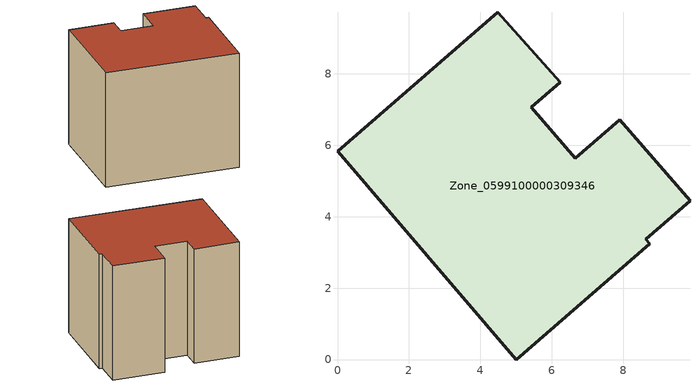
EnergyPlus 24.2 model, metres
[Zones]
Zone_0599100000309346
 floor ground (C_G): 6.66,5.64 7.9,6.72 9.87,4.45 8.63,3.37 8.74,3.24 5,0 0,5.84 4.48,9.72 6.23,7.77 5.42,7.07 z0
 wall outside (C_F): 5,0 8.74,3.24 8.63,3.37 9.87,4.45 7.9,6.72 6.66,5.64 5.42,7.07 6.23,7.77 4.48,9.72 0,5.84 5,0 z0:6.8
 roof outside (C_R): 4.48,9.72 0,5.84 5,0 8.74,3.24 8.63,3.37 9.87,4.45 7.9,6.72 6.66,5.64 5.42,7.07 6.23,7.77 z6.8
[BUILDING]
Pand.0599100000309346: North Axis=0; Terrain=City; Loads Convergence Tolerance Value=0.04; Temperature Convergence Tolerance Value=0.4; Solar Distribution=FullExterior; Maximum Number of Warmup Days=25; Minimum Number of Warmup Days=1
[Site:Location]
Rotterdam.The.Hague.AP_ZH_NLD Design_Conditions: Latitude=51.96; Longitude=4.45; Time Zone=1; Elevation=-4.5
[SITE:GROUNDTEMPERATURE:BUILDINGSURFACE]
18, 18, 18, 18, 18, 18, 18, 18, 18, 18, 18, 18
[MATERIAL] Thermal Absorptance=0.9; Solar Absorptance=0.7; Visible Absorptance=0.7
Name | Roughness | Thickness | Conductivity | Density | Specific Heat
G.TI.1946 | MediumSmooth | 0.15 | 1 | 540 | 1210
F.TI.1946 | Rough | 0.3 | 0.857143 | 1920 | 840
R.TI.1946 | MediumRough | 0.2 | 0.1 | 1500 | 1000
[CONSTRUCTION]
C_G: G.TI.1946
C_F: F.TI.1946
C_R: R.TI.1946
[ZONE]
Zone_0599100000309346: Type=1; Multiplier=1; Ceiling Height=Autocalculate; Volume=Autocalculate; Floor Area=autocalculate; Part of Total Floor Area=Yes
[ZONEINFILTRATION:DESIGNFLOWRATE]
Infil_Zone_0599100000309346: Zone or ZoneList or Space or SpaceList=Zone_0599100000309346; Schedule=AlwaysOn; Design Flow Rate Calculation Method=Flow/Area; Flow Rate per Floor Area=0.003; Constant Term Coefficient=1; Temperature Term Coefficient=0; Velocity Term Coefficient=0; Velocity Squared Term Coefficient=0
[HVACTEMPLATE:ZONE:IDEALLOADSAIRSYSTEM]
Zone_0599100000309346: Maximum Heating Supply Air Temperature=50; Minimum Cooling Supply Air Temperature=13; Maximum Heating Supply Air Humidity Ratio=0.0156; Minimum Cooling Supply Air Humidity Ratio=0.0077; Heating Limit=NoLimit; Cooling Limit=NoLimit; Dehumidification Control Type=ConstantSensibleHeatRatio; Cooling Sensible Heat Ratio=0.7; Dehumidification Setpoint=60; Humidification Control Type=None; Humidification Setpoint=30; Outdoor Air Method=None; Outdoor Air Flow Rate per Person=0.00944; Outdoor Air Flow Rate per Zone Floor Area=0; Outdoor Air Flow Rate per Zone=0; Demand Controlled Ventilation Type=None; Outdoor Air Economizer Type=NoEconomizer; Heat Recovery Type=None; Sensible Heat Recovery Effectiveness=0.7; Latent Heat Recovery Effectiveness=0.65
[ZONECONTROL:THERMOSTAT]
ThermostatControl_Zone_0599100000309346: Zone or ZoneList=Zone_0599100000309346; Control Type Schedule=DualSetpointControlType; Control 1=Thermostat_Zone_0599100000309346; Temperature Difference Between Cutout And Setpoint=0
[THERMOSTATSETPOINT:DUALSETPOINT]
Thermostat_Zone_0599100000309346: Heating Setpoint Temperature Schedule=HeatingSetpoint_Zone_0599100000309346; Cooling Setpoint Temperature Schedule=CoolingSetpoint_Zone_0599100000309346
[SCHEDULE:COMPACT]
HeatingSetpoint_Zone_0599100000309346: Through: 12/31, For: AllDays, Until: 24:00, 21
CoolingSetpoint_Zone_0599100000309346: Through: 12/31, For: AllDays, Until: 24:00, 24
DualSetpointControlType: Through: 12/31, For: AllDays, Until: 24:00, 4
AlwaysOn: Through: 12/31, For: AllDays, Until: 24:00, 1
